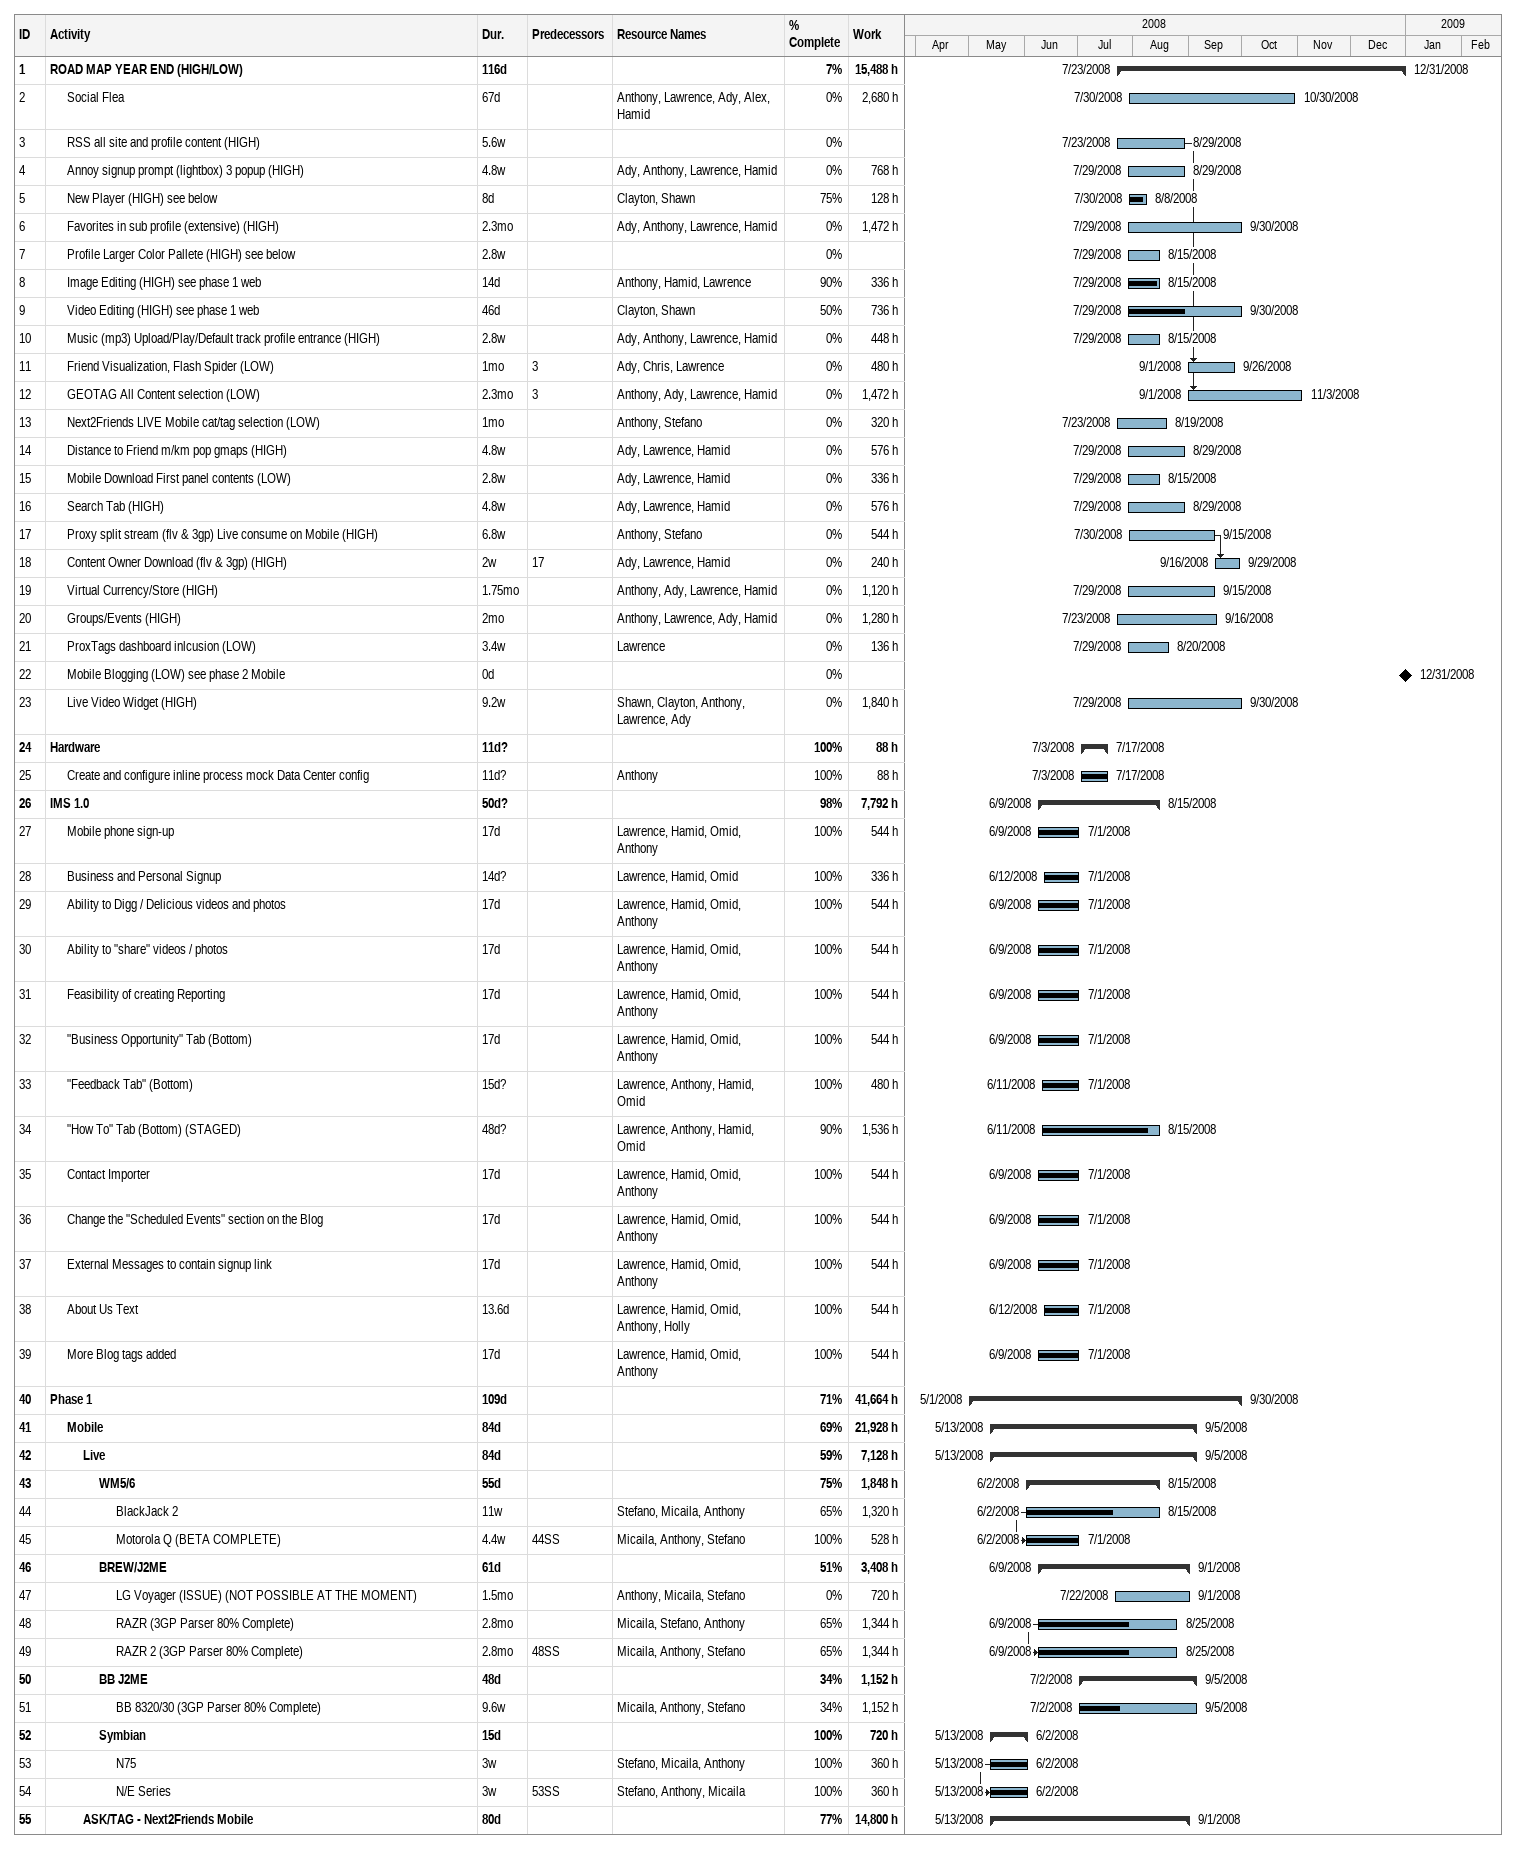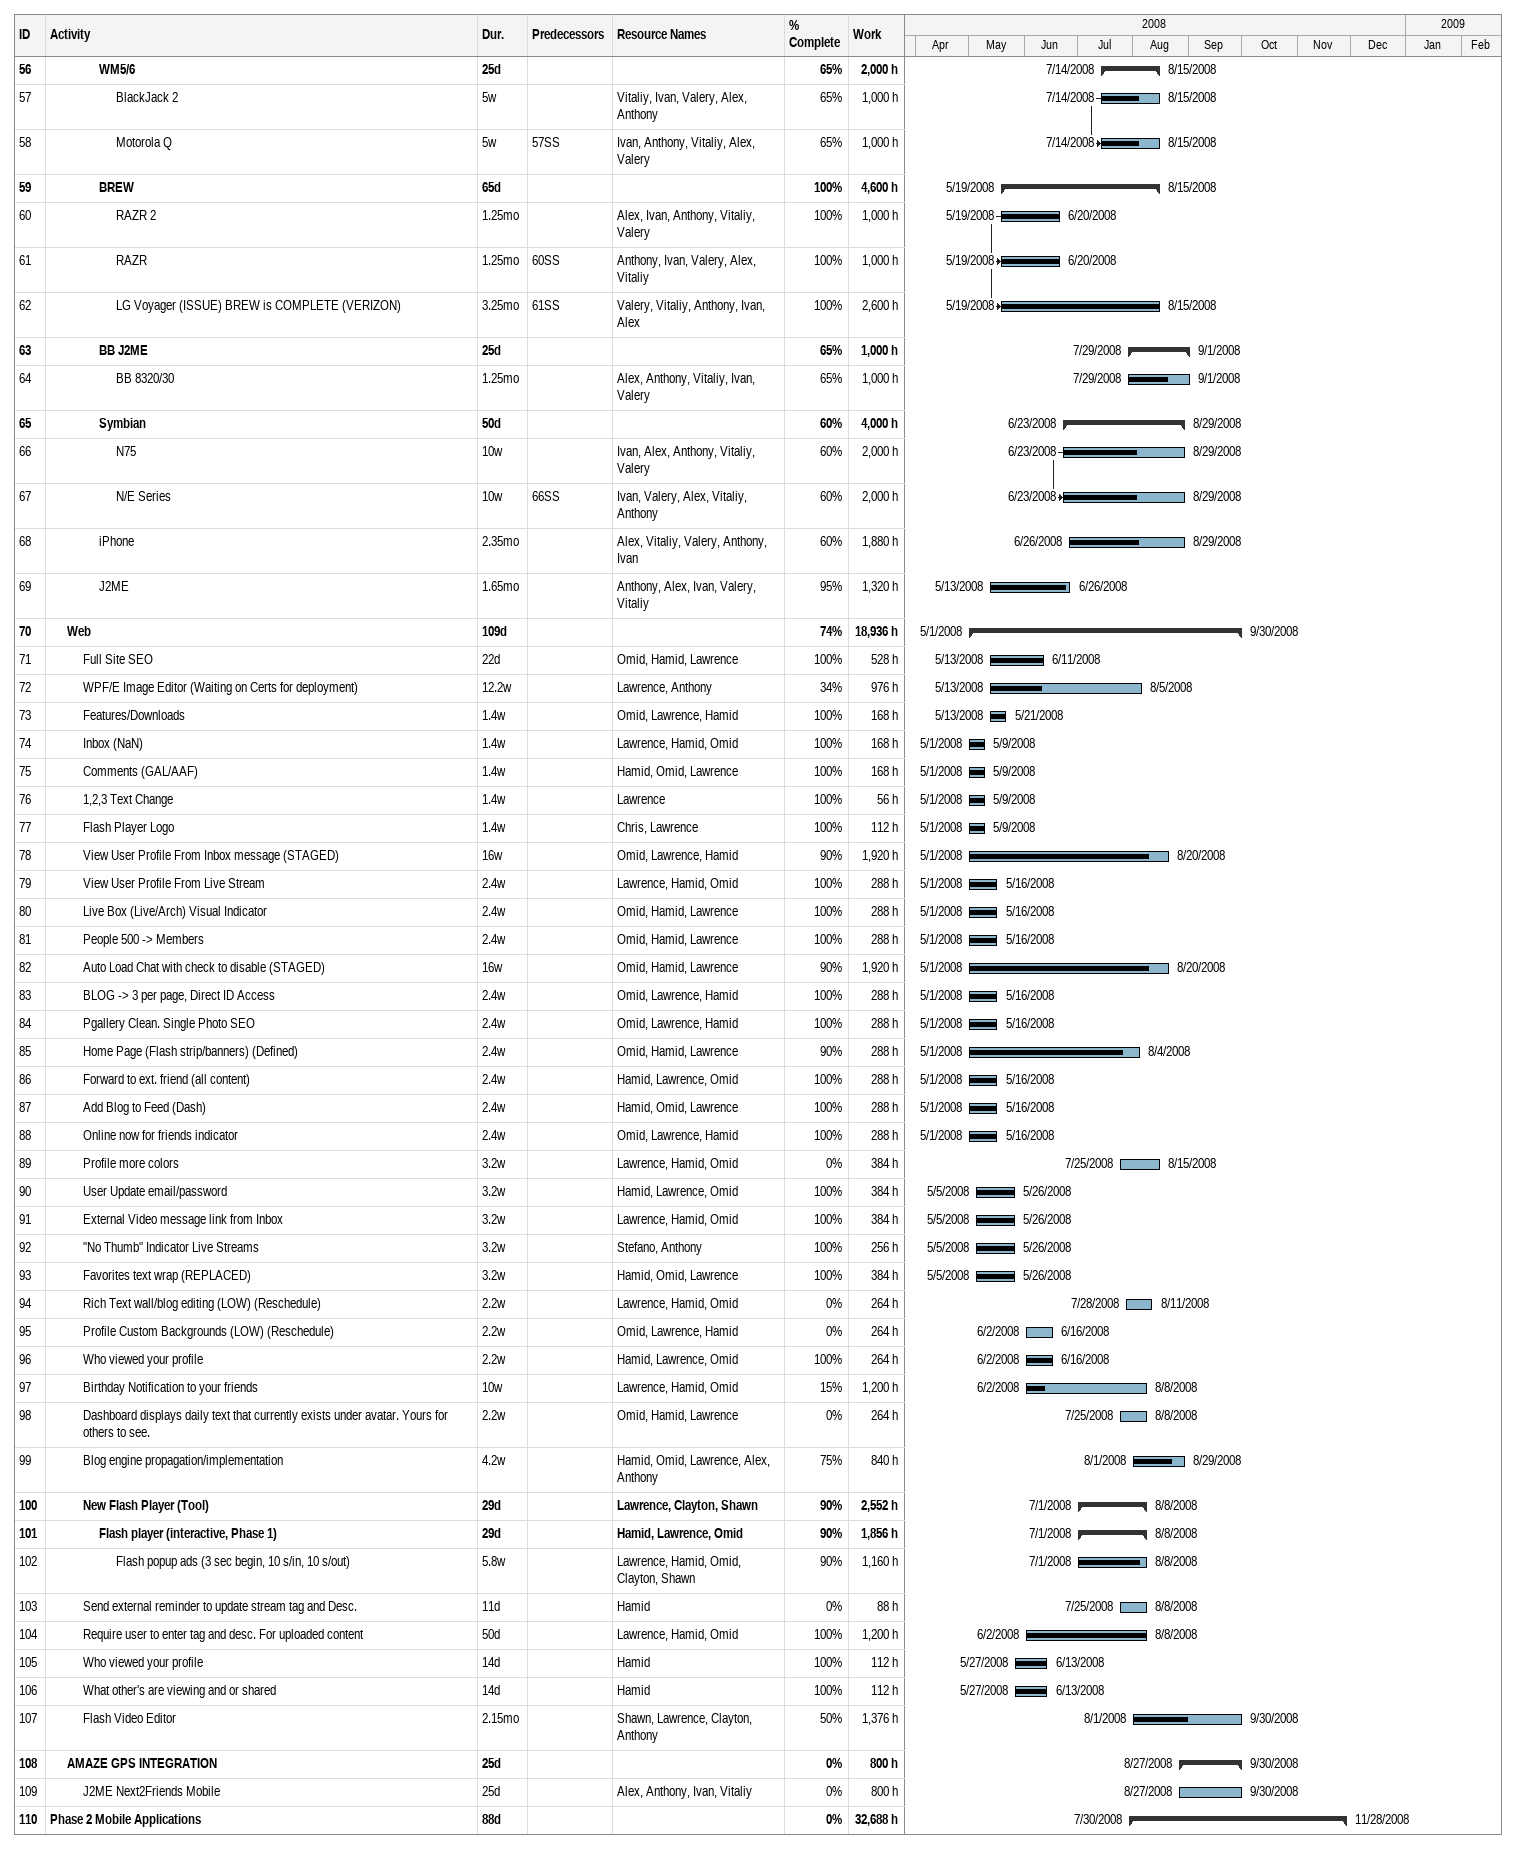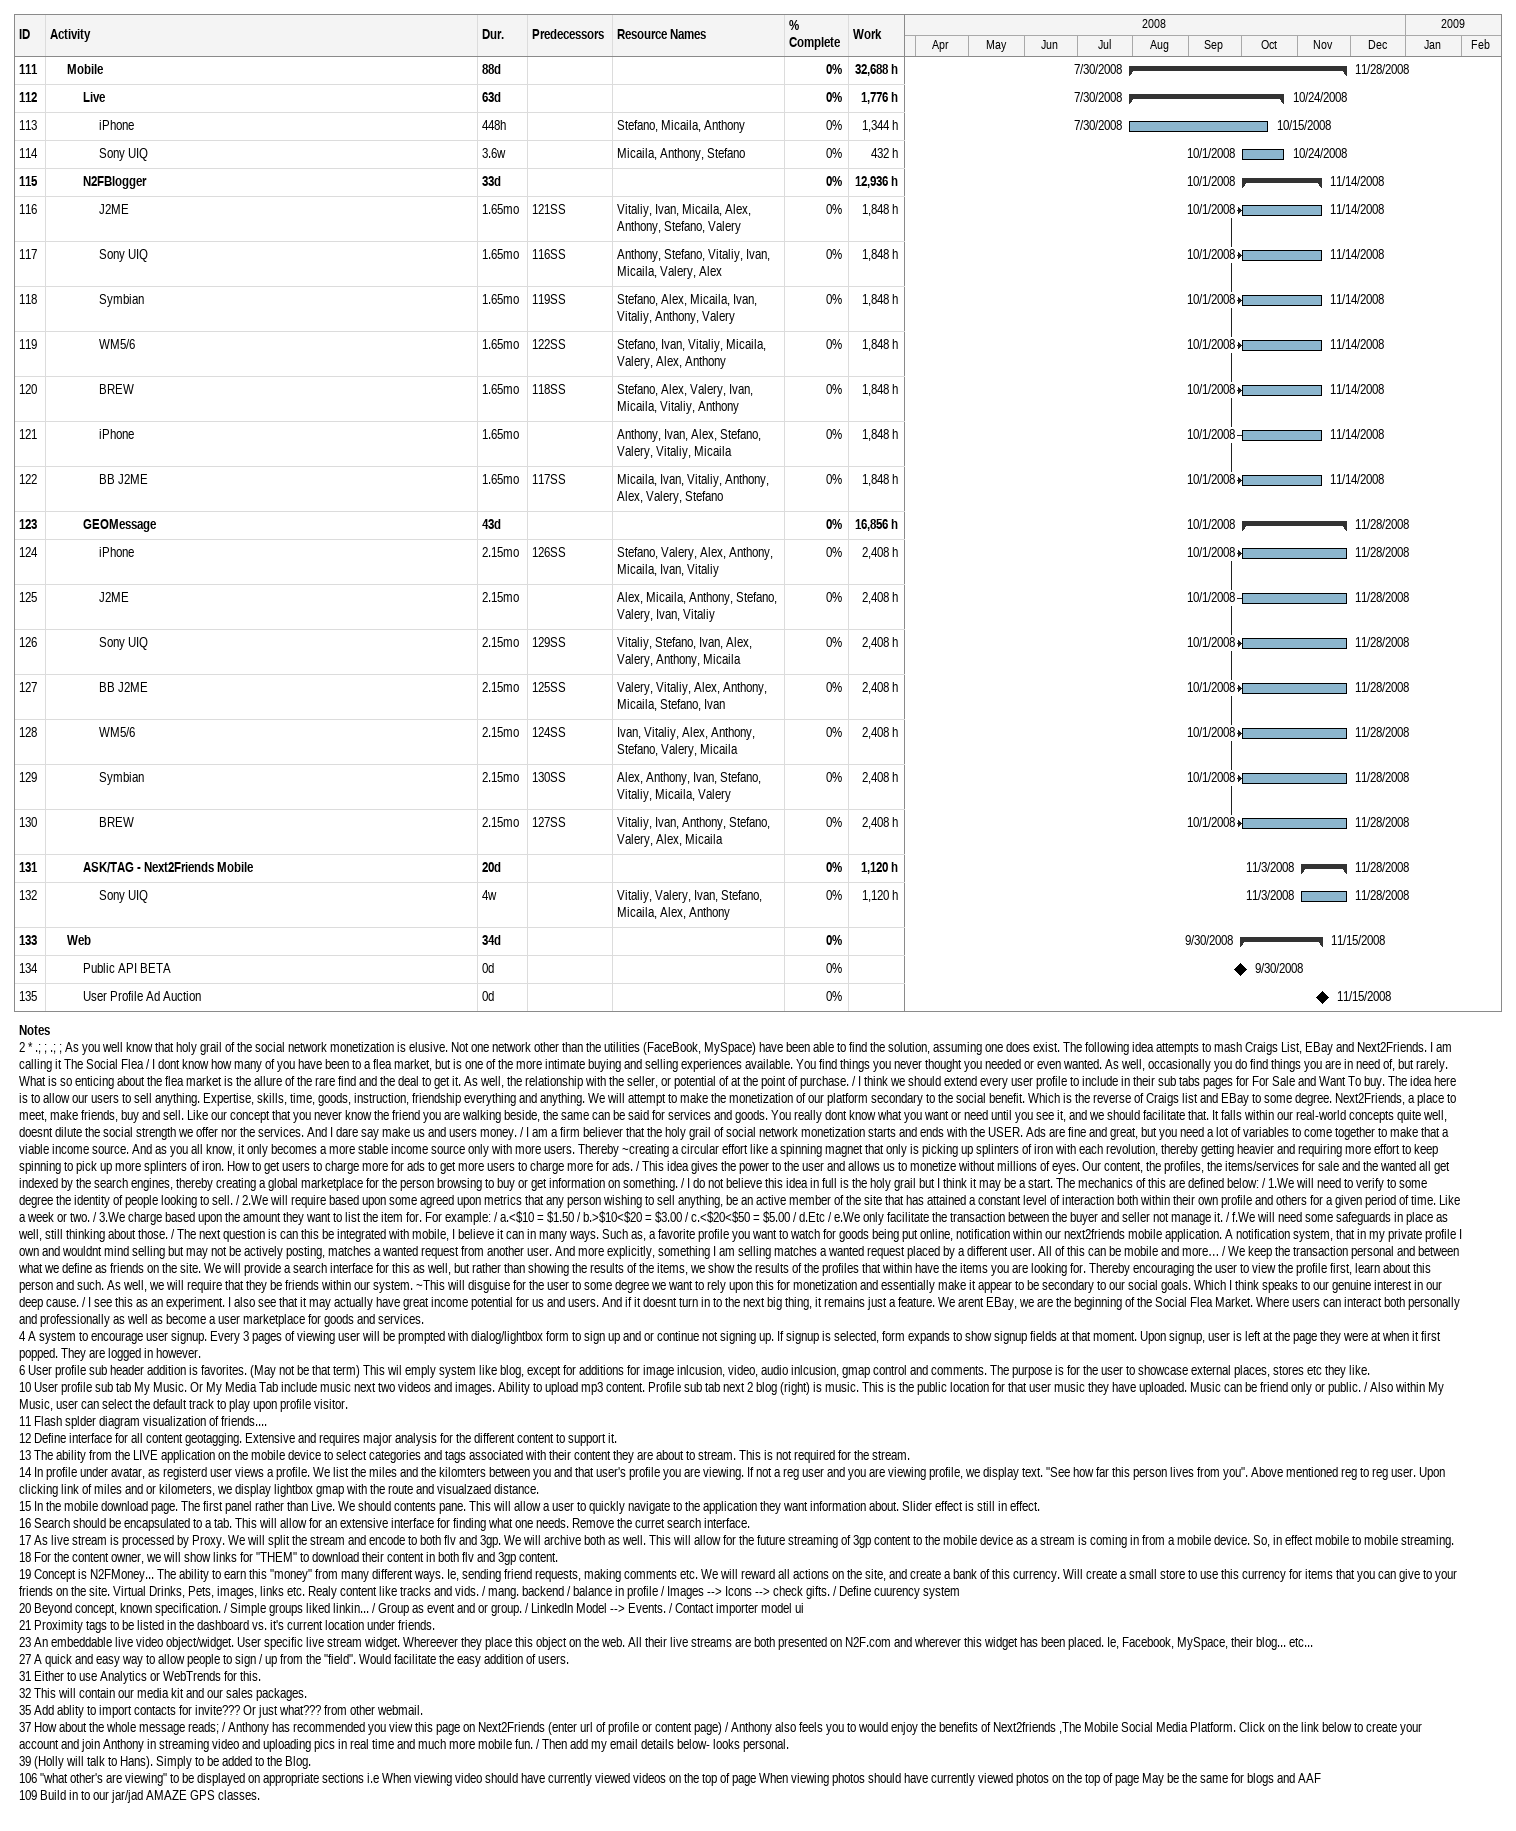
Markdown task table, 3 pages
| ID | Level | Task | Duration | Start | Finish | Predecessors | Resources | % complete | Work (h) |
|---|---|---|---|---|---|---|---|---|---|
| 1 | 1 | **ROAD MAP YEAR END (HIGH/LOW)** | 116d | 2008-07-23 | 2008-12-31 |  |  | 7 | 15488 |
| 2 | 2 | Social Flea | 67d | 2008-07-30 | 2008-10-30 |  | Anthony, Lawrence, Ady, Alex, Hamid | 0 | 2680 |
| 3 | 2 | RSS all site and profile content (HIGH) | 5.6w | 2008-07-23 | 2008-08-29 |  |  | 0 |  |
| 4 | 2 | Annoy signup prompt (lightbox) 3 popup (HIGH) | 4.8w | 2008-07-29 | 2008-08-29 |  | Ady, Anthony, Lawrence, Hamid | 0 | 768 |
| 5 | 2 | New Player (HIGH) see below | 8d | 2008-07-30 | 2008-08-08 |  | Clayton, Shawn | 75 | 128 |
| 6 | 2 | Favorites in sub profile (extensive) (HIGH) | 2.3mo | 2008-07-29 | 2008-09-30 |  | Ady, Anthony, Lawrence, Hamid | 0 | 1472 |
| 7 | 2 | Profile Larger Color Pallete (HIGH) see below | 2.8w | 2008-07-29 | 2008-08-15 |  |  | 0 |  |
| 8 | 2 | Image Editing (HIGH) see phase 1 web | 14d | 2008-07-29 | 2008-08-15 |  | Anthony, Hamid, Lawrence | 90 | 336 |
| 9 | 2 | Video Editing (HIGH) see phase 1 web | 46d | 2008-07-29 | 2008-09-30 |  | Clayton, Shawn | 50 | 736 |
| 10 | 2 | Music (mp3) Upload/Play/Default track profile entrance (HIGH) | 2.8w | 2008-07-29 | 2008-08-15 |  | Ady, Anthony, Lawrence, Hamid | 0 | 448 |
| 11 | 2 | Friend Visualization, Flash Spider (LOW) | 1mo | 2008-09-01 | 2008-09-26 | 3 | Ady, Chris, Lawrence | 0 | 480 |
| 12 | 2 | GEOTAG All Content selection (LOW) | 2.3mo | 2008-09-01 | 2008-11-03 | 3 | Anthony, Ady, Lawrence, Hamid | 0 | 1472 |
| 13 | 2 | Next2Friends LIVE Mobile cat/tag selection (LOW) | 1mo | 2008-07-23 | 2008-08-19 |  | Anthony, Stefano | 0 | 320 |
| 14 | 2 | Distance to Friend m/km pop gmaps (HIGH) | 4.8w | 2008-07-29 | 2008-08-29 |  | Ady, Lawrence, Hamid | 0 | 576 |
| 15 | 2 | Mobile Download First panel contents (LOW) | 2.8w | 2008-07-29 | 2008-08-15 |  | Ady, Lawrence, Hamid | 0 | 336 |
| 16 | 2 | Search Tab (HIGH) | 4.8w | 2008-07-29 | 2008-08-29 |  | Ady, Lawrence, Hamid | 0 | 576 |
| 17 | 2 | Proxy split stream (flv & 3gp) Live consume on Mobile (HIGH) | 6.8w | 2008-07-30 | 2008-09-15 |  | Anthony, Stefano | 0 | 544 |
| 18 | 2 | Content Owner Download (flv & 3gp) (HIGH) | 2w | 2008-09-16 | 2008-09-29 | 17 | Ady, Lawrence, Hamid | 0 | 240 |
| 19 | 2 | Virtual Currency/Store (HIGH) | 1.75mo | 2008-07-29 | 2008-09-15 |  | Anthony, Ady, Lawrence, Hamid | 0 | 1120 |
| 20 | 2 | Groups/Events (HIGH) | 2mo | 2008-07-23 | 2008-09-16 |  | Anthony, Lawrence, Ady, Hamid | 0 | 1280 |
| 21 | 2 | ProxTags dashboard inlcusion (LOW) | 3.4w | 2008-07-29 | 2008-08-20 |  | Lawrence | 0 | 136 |
| 22 | 2 | Mobile Blogging (LOW) see phase 2 Mobile | 0d | 2008-12-31 | 2008-12-31 |  |  | 0 |  |
| 23 | 2 | Live Video Widget (HIGH) | 9.2w | 2008-07-29 | 2008-09-30 |  | Shawn, Clayton, Anthony, Lawrence, Ady | 0 | 1840 |
| 24 | 1 | **Hardware** | 11d? | 2008-07-03 | 2008-07-17 |  |  | 100 | 88 |
| 25 | 2 | Create and configure inline process mock Data Center config | 11d? | 2008-07-03 | 2008-07-17 |  | Anthony | 100 | 88 |
| 26 | 1 | **IMS 1.0** | 50d? | 2008-06-09 | 2008-08-15 |  |  | 98 | 7792 |
| 27 | 2 | Mobile phone sign-up | 17d | 2008-06-09 | 2008-07-01 |  | Lawrence, Hamid, Omid, Anthony | 100 | 544 |
| 28 | 2 | Business and Personal Signup | 14d? | 2008-06-12 | 2008-07-01 |  | Lawrence, Hamid, Omid | 100 | 336 |
| 29 | 2 | Ability to Digg / Delicious videos and photos | 17d | 2008-06-09 | 2008-07-01 |  | Lawrence, Hamid, Omid, Anthony | 100 | 544 |
| 30 | 2 | Ability to "share" videos / photos | 17d | 2008-06-09 | 2008-07-01 |  | Lawrence, Hamid, Omid, Anthony | 100 | 544 |
| 31 | 2 | Feasibility of creating Reporting | 17d | 2008-06-09 | 2008-07-01 |  | Lawrence, Hamid, Omid, Anthony | 100 | 544 |
| 32 | 2 | "Business Opportunity" Tab (Bottom) | 17d | 2008-06-09 | 2008-07-01 |  | Lawrence, Hamid, Omid, Anthony | 100 | 544 |
| 33 | 2 | "Feedback Tab" (Bottom) | 15d? | 2008-06-11 | 2008-07-01 |  | Lawrence, Anthony, Hamid, Omid | 100 | 480 |
| 34 | 2 | "How To" Tab (Bottom) (STAGED) | 48d? | 2008-06-11 | 2008-08-15 |  | Lawrence, Anthony, Hamid, Omid | 90 | 1536 |
| 35 | 2 | Contact Importer | 17d | 2008-06-09 | 2008-07-01 |  | Lawrence, Hamid, Omid, Anthony | 100 | 544 |
| 36 | 2 | Change the "Scheduled Events" section on the Blog | 17d | 2008-06-09 | 2008-07-01 |  | Lawrence, Hamid, Omid, Anthony | 100 | 544 |
| 37 | 2 | External Messages to contain signup link | 17d | 2008-06-09 | 2008-07-01 |  | Lawrence, Hamid, Omid, Anthony | 100 | 544 |
| 38 | 2 | About Us Text | 13.6d | 2008-06-12 | 2008-07-01 |  | Lawrence, Hamid, Omid, Anthony, Holly | 100 | 544 |
| 39 | 2 | More Blog tags added | 17d | 2008-06-09 | 2008-07-01 |  | Lawrence, Hamid, Omid, Anthony | 100 | 544 |
| 40 | 1 | **Phase 1** | 109d | 2008-05-01 | 2008-09-30 |  |  | 71 | 41664 |
| 41 | 2 | **Mobile** | 84d | 2008-05-13 | 2008-09-05 |  |  | 69 | 21928 |
| 42 | 3 | **Live** | 84d | 2008-05-13 | 2008-09-05 |  |  | 59 | 7128 |
| 43 | 4 | **WM5/6** | 55d | 2008-06-02 | 2008-08-15 |  |  | 75 | 1848 |
| 44 | 5 | BlackJack 2 | 11w | 2008-06-02 | 2008-08-15 |  | Stefano, Micaila, Anthony | 65 | 1320 |
| 45 | 5 | Motorola Q (BETA COMPLETE) | 4.4w | 2008-06-02 | 2008-07-01 | 44SS | Micaila, Anthony, Stefano | 100 | 528 |
| 46 | 4 | **BREW/J2ME** | 61d | 2008-06-09 | 2008-09-01 |  |  | 51 | 3408 |
| 47 | 5 | LG Voyager (ISSUE) (NOT POSSIBLE AT THE MOMENT) | 1.5mo | 2008-07-22 | 2008-09-01 |  | Anthony, Micaila, Stefano | 0 | 720 |
| 48 | 5 | RAZR (3GP Parser 80% Complete) | 2.8mo | 2008-06-09 | 2008-08-25 |  | Micaila, Stefano, Anthony | 65 | 1344 |
| 49 | 5 | RAZR 2 (3GP Parser 80% Complete) | 2.8mo | 2008-06-09 | 2008-08-25 | 48SS | Micaila, Anthony, Stefano | 65 | 1344 |
| 50 | 4 | **BB J2ME** | 48d | 2008-07-02 | 2008-09-05 |  |  | 34 | 1152 |
| 51 | 5 | BB 8320/30 (3GP Parser 80% Complete) | 9.6w | 2008-07-02 | 2008-09-05 |  | Micaila, Anthony, Stefano | 34 | 1152 |
| 52 | 4 | **Symbian** | 15d | 2008-05-13 | 2008-06-02 |  |  | 100 | 720 |
| 53 | 5 | N75 | 3w | 2008-05-13 | 2008-06-02 |  | Stefano, Micaila, Anthony | 100 | 360 |
| 54 | 5 | N/E Series | 3w | 2008-05-13 | 2008-06-02 | 53SS | Stefano, Anthony, Micaila | 100 | 360 |
| 55 | 3 | **ASK/TAG - Next2Friends Mobile** | 80d | 2008-05-13 | 2008-09-01 |  |  | 77 | 14800 |
| 56 | 4 | **WM5/6** | 25d | 2008-07-14 | 2008-08-15 |  |  | 65 | 2000 |
| 57 | 5 | BlackJack 2 | 5w | 2008-07-14 | 2008-08-15 |  | Vitaliy, Ivan, Valery, Alex, Anthony | 65 | 1000 |
| 58 | 5 | Motorola Q | 5w | 2008-07-14 | 2008-08-15 | 57SS | Ivan, Anthony, Vitaliy, Alex, Valery | 65 | 1000 |
| 59 | 4 | **BREW** | 65d | 2008-05-19 | 2008-08-15 |  |  | 100 | 4600 |
| 60 | 5 | RAZR 2 | 1.25mo | 2008-05-19 | 2008-06-20 |  | Alex, Ivan, Anthony, Vitaliy, Valery | 100 | 1000 |
| 61 | 5 | RAZR | 1.25mo | 2008-05-19 | 2008-06-20 | 60SS | Anthony, Ivan, Valery, Alex, Vitaliy | 100 | 1000 |
| 62 | 5 | LG Voyager (ISSUE) BREW is COMPLETE (VERIZON) | 3.25mo | 2008-05-19 | 2008-08-15 | 61SS | Valery, Vitaliy, Anthony, Ivan, Alex | 100 | 2600 |
| 63 | 4 | **BB J2ME** | 25d | 2008-07-29 | 2008-09-01 |  |  | 65 | 1000 |
| 64 | 5 | BB 8320/30 | 1.25mo | 2008-07-29 | 2008-09-01 |  | Alex, Anthony, Vitaliy, Ivan, Valery | 65 | 1000 |
| 65 | 4 | **Symbian** | 50d | 2008-06-23 | 2008-08-29 |  |  | 60 | 4000 |
| 66 | 5 | N75 | 10w | 2008-06-23 | 2008-08-29 |  | Ivan, Alex, Anthony, Vitaliy, Valery | 60 | 2000 |
| 67 | 5 | N/E Series | 10w | 2008-06-23 | 2008-08-29 | 66SS | Ivan, Valery, Alex, Vitaliy, Anthony | 60 | 2000 |
| 68 | 4 | iPhone | 2.35mo | 2008-06-26 | 2008-08-29 |  | Alex, Vitaliy, Valery, Anthony, Ivan | 60 | 1880 |
| 69 | 4 | J2ME | 1.65mo | 2008-05-13 | 2008-06-26 |  | Anthony, Alex, Ivan, Valery, Vitaliy | 95 | 1320 |
| 70 | 2 | **Web** | 109d | 2008-05-01 | 2008-09-30 |  |  | 74 | 18936 |
| 71 | 3 | Full Site SEO | 22d | 2008-05-13 | 2008-06-11 |  | Omid, Hamid, Lawrence | 100 | 528 |
| 72 | 3 | WPF/E Image Editor (Waiting on Certs for deployment) | 12.2w | 2008-05-13 | 2008-08-05 |  | Lawrence, Anthony | 34 | 976 |
| 73 | 3 | Features/Downloads | 1.4w | 2008-05-13 | 2008-05-21 |  | Omid, Lawrence, Hamid | 100 | 168 |
| 74 | 3 | Inbox (NaN) | 1.4w | 2008-05-01 | 2008-05-09 |  | Lawrence, Hamid, Omid | 100 | 168 |
| 75 | 3 | Comments (GAL/AAF) | 1.4w | 2008-05-01 | 2008-05-09 |  | Hamid, Omid, Lawrence | 100 | 168 |
| 76 | 3 | 1,2,3 Text Change | 1.4w | 2008-05-01 | 2008-05-09 |  | Lawrence | 100 | 56 |
| 77 | 3 | Flash Player Logo | 1.4w | 2008-05-01 | 2008-05-09 |  | Chris, Lawrence | 100 | 112 |
| 78 | 3 | View User Profile From Inbox message (STAGED) | 16w | 2008-05-01 | 2008-08-20 |  | Omid, Lawrence, Hamid | 90 | 1920 |
| 79 | 3 | View User Profile From Live Stream | 2.4w | 2008-05-01 | 2008-05-16 |  | Lawrence, Hamid, Omid | 100 | 288 |
| 80 | 3 | Live Box (Live/Arch) Visual Indicator | 2.4w | 2008-05-01 | 2008-05-16 |  | Omid, Hamid, Lawrence | 100 | 288 |
| 81 | 3 | People 500 -> Members | 2.4w | 2008-05-01 | 2008-05-16 |  | Omid, Hamid, Lawrence | 100 | 288 |
| 82 | 3 | Auto Load Chat with check to disable (STAGED) | 16w | 2008-05-01 | 2008-08-20 |  | Omid, Hamid, Lawrence | 90 | 1920 |
| 83 | 3 | BLOG -> 3 per page, Direct ID Access | 2.4w | 2008-05-01 | 2008-05-16 |  | Omid, Lawrence, Hamid | 100 | 288 |
| 84 | 3 | Pgallery Clean. Single Photo SEO | 2.4w | 2008-05-01 | 2008-05-16 |  | Omid, Lawrence, Hamid | 100 | 288 |
| 85 | 3 | Home Page (Flash strip/banners) (Defined) | 2.4w | 2008-05-01 | 2008-08-04 |  | Omid, Hamid, Lawrence | 90 | 288 |
| 86 | 3 | Forward to ext. friend (all content) | 2.4w | 2008-05-01 | 2008-05-16 |  | Hamid, Lawrence, Omid | 100 | 288 |
| 87 | 3 | Add Blog to Feed (Dash) | 2.4w | 2008-05-01 | 2008-05-16 |  | Hamid, Omid, Lawrence | 100 | 288 |
| 88 | 3 | Online now for friends indicator | 2.4w | 2008-05-01 | 2008-05-16 |  | Omid, Lawrence, Hamid | 100 | 288 |
| 89 | 3 | Profile more colors | 3.2w | 2008-07-25 | 2008-08-15 |  | Lawrence, Hamid, Omid | 0 | 384 |
| 90 | 3 | User Update email/password | 3.2w | 2008-05-05 | 2008-05-26 |  | Hamid, Lawrence, Omid | 100 | 384 |
| 91 | 3 | External Video message link from Inbox | 3.2w | 2008-05-05 | 2008-05-26 |  | Lawrence, Hamid, Omid | 100 | 384 |
| 92 | 3 | "No Thumb" Indicator Live Streams | 3.2w | 2008-05-05 | 2008-05-26 |  | Stefano, Anthony | 100 | 256 |
| 93 | 3 | Favorites text wrap (REPLACED) | 3.2w | 2008-05-05 | 2008-05-26 |  | Hamid, Omid, Lawrence | 100 | 384 |
| 94 | 3 | Rich Text wall/blog editing (LOW) (Reschedule) | 2.2w | 2008-07-28 | 2008-08-11 |  | Lawrence, Hamid, Omid | 0 | 264 |
| 95 | 3 | Profile Custom Backgrounds (LOW) (Reschedule) | 2.2w | 2008-06-02 | 2008-06-16 |  | Omid, Lawrence, Hamid | 0 | 264 |
| 96 | 3 | Who viewed your profile | 2.2w | 2008-06-02 | 2008-06-16 |  | Hamid, Lawrence, Omid | 100 | 264 |
| 97 | 3 | Birthday Notification to your friends | 10w | 2008-06-02 | 2008-08-08 |  | Lawrence, Hamid, Omid | 15 | 1200 |
| 98 | 3 | Dashboard displays daily text that currently exists under avatar. Yours for others to see. | 2.2w | 2008-07-25 | 2008-08-08 |  | Omid, Hamid, Lawrence | 0 | 264 |
| 99 | 3 | Blog engine propagation/implementation | 4.2w | 2008-08-01 | 2008-08-29 |  | Hamid, Omid, Lawrence, Alex, Anthony | 75 | 840 |
| 100 | 3 | **New Flash Player (Tool)** | 29d | 2008-07-01 | 2008-08-08 |  | Lawrence, Clayton, Shawn | 90 | 2552 |
| 101 | 4 | **Flash player (interactive, Phase 1)** | 29d | 2008-07-01 | 2008-08-08 |  | Hamid, Lawrence, Omid | 90 | 1856 |
| 102 | 5 | Flash popup ads (3 sec begin, 10 s/in, 10 s/out) | 5.8w | 2008-07-01 | 2008-08-08 |  | Lawrence, Hamid, Omid, Clayton, Shawn | 90 | 1160 |
| 103 | 3 | Send external reminder to update stream tag and Desc. | 11d | 2008-07-25 | 2008-08-08 |  | Hamid | 0 | 88 |
| 104 | 3 | Require user to enter tag and desc. For uploaded content | 50d | 2008-06-02 | 2008-08-08 |  | Lawrence, Hamid, Omid | 100 | 1200 |
| 105 | 3 | Who viewed your profile | 14d | 2008-05-27 | 2008-06-13 |  | Hamid | 100 | 112 |
| 106 | 3 | What other's are viewing and or shared | 14d | 2008-05-27 | 2008-06-13 |  | Hamid | 100 | 112 |
| 107 | 3 | Flash Video Editor | 2.15mo | 2008-08-01 | 2008-09-30 |  | Shawn, Lawrence, Clayton, Anthony | 50 | 1376 |
| 108 | 2 | **AMAZE GPS INTEGRATION** | 25d | 2008-08-27 | 2008-09-30 |  |  | 0 | 800 |
| 109 | 3 | J2ME Next2Friends Mobile | 25d | 2008-08-27 | 2008-09-30 |  | Alex, Anthony, Ivan, Vitaliy | 0 | 800 |
| 110 | 1 | **Phase 2 Mobile Applications** | 88d | 2008-07-30 | 2008-11-28 |  |  | 0 | 32688 |
| 111 | 2 | **Mobile** | 88d | 2008-07-30 | 2008-11-28 |  |  | 0 | 32688 |
| 112 | 3 | **Live** | 63d | 2008-07-30 | 2008-10-24 |  |  | 0 | 1776 |
| 113 | 4 | iPhone | 448h | 2008-07-30 | 2008-10-15 |  | Stefano, Micaila, Anthony | 0 | 1344 |
| 114 | 4 | Sony UIQ | 3.6w | 2008-10-01 | 2008-10-24 |  | Micaila, Anthony, Stefano | 0 | 432 |
| 115 | 3 | **N2FBlogger** | 33d | 2008-10-01 | 2008-11-14 |  |  | 0 | 12936 |
| 116 | 4 | J2ME | 1.65mo | 2008-10-01 | 2008-11-14 | 121SS | Vitaliy, Ivan, Micaila, Alex, Anthony, Stefano, Valery | 0 | 1848 |
| 117 | 4 | Sony UIQ | 1.65mo | 2008-10-01 | 2008-11-14 | 116SS | Anthony, Stefano, Vitaliy, Ivan, Micaila, Valery, Alex | 0 | 1848 |
| 118 | 4 | Symbian | 1.65mo | 2008-10-01 | 2008-11-14 | 119SS | Stefano, Alex, Micaila, Ivan, Vitaliy, Anthony, Valery | 0 | 1848 |
| 119 | 4 | WM5/6 | 1.65mo | 2008-10-01 | 2008-11-14 | 122SS | Stefano, Ivan, Vitaliy, Micaila, Valery, Alex, Anthony | 0 | 1848 |
| 120 | 4 | BREW | 1.65mo | 2008-10-01 | 2008-11-14 | 118SS | Stefano, Alex, Valery, Ivan, Micaila, Vitaliy, Anthony | 0 | 1848 |
| 121 | 4 | iPhone | 1.65mo | 2008-10-01 | 2008-11-14 |  | Anthony, Ivan, Alex, Stefano, Valery, Vitaliy, Micaila | 0 | 1848 |
| 122 | 4 | BB J2ME | 1.65mo | 2008-10-01 | 2008-11-14 | 117SS | Micaila, Ivan, Vitaliy, Anthony, Alex, Valery, Stefano | 0 | 1848 |
| 123 | 3 | **GEOMessage** | 43d | 2008-10-01 | 2008-11-28 |  |  | 0 | 16856 |
| 124 | 4 | iPhone | 2.15mo | 2008-10-01 | 2008-11-28 | 126SS | Stefano, Valery, Alex, Anthony, Micaila, Ivan, Vitaliy | 0 | 2408 |
| 125 | 4 | J2ME | 2.15mo | 2008-10-01 | 2008-11-28 |  | Alex, Micaila, Anthony, Stefano, Valery, Ivan, Vitaliy | 0 | 2408 |
| 126 | 4 | Sony UIQ | 2.15mo | 2008-10-01 | 2008-11-28 | 129SS | Vitaliy, Stefano, Ivan, Alex, Valery, Anthony, Micaila | 0 | 2408 |
| 127 | 4 | BB J2ME | 2.15mo | 2008-10-01 | 2008-11-28 | 125SS | Valery, Vitaliy, Alex, Anthony, Micaila, Stefano, Ivan | 0 | 2408 |
| 128 | 4 | WM5/6 | 2.15mo | 2008-10-01 | 2008-11-28 | 124SS | Ivan, Vitaliy, Alex, Anthony, Stefano, Valery, Micaila | 0 | 2408 |
| 129 | 4 | Symbian | 2.15mo | 2008-10-01 | 2008-11-28 | 130SS | Alex, Anthony, Ivan, Stefano, Vitaliy, Micaila, Valery | 0 | 2408 |
| 130 | 4 | BREW | 2.15mo | 2008-10-01 | 2008-11-28 | 127SS | Vitaliy, Ivan, Anthony, Stefano, Valery, Alex, Micaila | 0 | 2408 |
| 131 | 3 | **ASK/TAG - Next2Friends Mobile** | 20d | 2008-11-03 | 2008-11-28 |  |  | 0 | 1120 |
| 132 | 4 | Sony UIQ | 4w | 2008-11-03 | 2008-11-28 |  | Vitaliy, Valery, Ivan, Stefano, Micaila, Alex, Anthony | 0 | 1120 |
| 133 | 2 | **Web** | 34d | 2008-09-30 | 2008-11-15 |  |  | 0 |  |
| 134 | 3 | Public API BETA | 0d | 2008-09-30 | 2008-09-30 |  |  | 0 |  |
| 135 | 3 | User Profile Ad Auction | 0d | 2008-11-15 | 2008-11-15 |  |  | 0 |  |

Notes
- 2: * .; ; .; ; As you well know that holy grail of the social network monetization is elusive. Not one network other than the utilities (FaceBook, MySpace) have been able to find the solution, assuming one does exist. The following idea attempts to mash Craigs List, EBay and Next2Friends. I am calling it The Social Flea / I dont know how many of you have been to a flea market, but is one of the more intimate buying and selling experiences available. You find things you never thought you needed or even wanted. As well, occasionally you do find things you are in need of, but rarely. What is so enticing about the flea market is the allure of the rare find and the deal to get it. As well, the relationship with the seller, or potential of at the point of purchase. / I think we should extend every user profile to include in their sub tabs pages for For Sale and Want To buy. The idea here is to allow our users to sell anything. Expertise, skills, time, goods, instruction, friendship everything and anything. We will attempt to make the monetization of our platform secondary to the social benefit. Which is the reverse of Craigs list and EBay to some degree. Next2Friends, a place to meet, make friends, buy and sell. Like our concept that you never know the friend you are walking beside, the same can be said for services and goods. You really dont know what you want or need until you see it, and we should facilitate that. It falls within our real-world concepts quite well, doesnt dilute the social strength we offer nor the services. And I dare say make us and users money. / I am a firm believer that the holy grail of social network monetization starts and ends with the USER. Ads are fine and great, but you need a lot of variables to come together to make that a viable income source. And as you all know, it only becomes a more stable income source only with more users. Thereby ~creating a circular effort like a spinning magnet that only is picking up splinters of iron with each revolution, thereby getting heavier and requiring more effort to keep spinning to pick up more splinters of iron. How to get users to charge more for ads to get more users to charge more for ads. / This idea gives the power to the user and allows us to monetize without millions of eyes. Our content, the profiles, the items/services for sale and the wanted all get indexed by the search engines, thereby creating a global marketplace for the person browsing to buy or get information on something. / I do not believe this idea in full is the holy grail but I think it may be a start. The mechanics of this are defined below: / 1.We will need to verify to some degree the identity of people looking to sell. / 2.We will require based upon some agreed upon metrics that any person wishing to sell anything, be an active member of the site that has attained a constant level of interaction both within their own profile and others for a given period of time. Like a week or two. / 3.We charge based upon the amount they want to list the item for. For example: / a.<$10 = $1.50 / b.>$10<$20 = $3.00 / c.<$20<$50 = $5.00 / d.Etc / e.We only facilitate the transaction between the buyer and seller not manage it. / f.We will need some safeguards in place as well, still thinking about those. / The next question is can this be integrated with mobile, I believe it can in many ways. Such as, a favorite profile you want to watch for goods being put online, notification within our next2friends mobile application. A notification system, that in my private profile I own and wouldnt mind selling but may not be actively posting, matches a wanted request from another user. And more explicitly, something I am selling matches a wanted request placed by a different user. All of this can be mobile and more… / We keep the transaction personal and between what we define as friends on the site. We will provide a search interface for this as well, but rather than showing the results of the items, we show the results of the profiles that within have the items you are looking for. Thereby encouraging the user to view the profile first, learn about this person and such. As well, we will require that they be friends within our system. ~This will disguise for the user to some degree we want to rely upon this for monetization and essentially make it appear to be secondary to our social goals. Which I think speaks to our genuine interest in our deep cause. / I see this as an experiment. I also see that it may actually have great income potential for us and users. And if it doesnt turn in to the next big thing, it remains just a feature. We arent EBay, we are the beginning of the Social Flea Market. Where users can interact both personally and professionally as well as become a user marketplace for goods and services.
- 4: A system to encourage user signup. Every 3 pages of viewing user will be prompted with dialog/lightbox form to sign up and or continue not signing up. If signup is selected, form expands to show signup fields at that moment. Upon signup, user is left at the page they were at when it first popped. They are logged in however.
- 6: User profile sub header addition is favorites. (May not be that term) This wil emply system like blog, except for additions for image inlcusion, video, audio inlcusion, gmap control and comments. The purpose is for the user to showcase external places, stores etc they like.
- 10: User profile sub tab My Music. Or My Media Tab include music next two videos and images. Ability to upload mp3 content. Profile sub tab next 2 blog (right) is music. This is the public location for that user music they have uploaded. Music can be friend only or public. / Also within My Music, user can select the default track to play upon profile visitor.
- 11: Flash splder diagram visualization of friends....
- 12: Define interface for all content geotagging. Extensive and requires major analysis for the different content to support it.
- 13: The ability from the LIVE application on the mobile device to select categories and tags associated with their content they are about to stream. This is not required for the stream.
- 14: In profile under avatar, as registerd user views a profile. We list the miles and the kilomters between you and that user's profile you are viewing. If not a reg user and you are viewing profile, we display text. "See how far this person lives from you". Above mentioned reg to reg user. Upon clicking link of miles and or kilometers, we display lightbox gmap with the route and visualzaed distance.
- 15: In the mobile download page. The first panel rather than Live. We should contents pane. This will allow a user to quickly navigate to the application they want information about. Slider effect is still in effect.
- 16: Search should be encapsulated to a tab. This will allow for an extensive interface for finding what one needs. Remove the curret search interface.
- 17: As live stream is processed by Proxy. We will split the stream and encode to both flv and 3gp. We will archive both as well. This will allow for the future streaming of 3gp content to the mobile device as a stream is coming in from a mobile device. So, in effect mobile to mobile streaming.
- 18: For the content owner, we will show links for "THEM" to download their content in both flv and 3gp content.
- 19: Concept is N2FMoney... The ability to earn this "money" from many different ways. Ie, sending friend requests, making comments etc. We will reward all actions on the site, and create a bank of this currency. Will create a small store to use this currency for items that you can give to your friends on the site. Virtual Drinks, Pets, images, links etc. Realy content like tracks and vids. / mang. backend / balance in profile / Images --> Icons --> check gifts. / Define cuurency system
- 20: Beyond concept, known specification. / Simple groups liked linkin... / Group as event and or group. / LinkedIn Model --> Events. / Contact importer model ui
- 21: Proximity tags to be listed in the dashboard vs. it's current location under friends.
- 23: An embeddable live video object/widget. User specific live stream widget. Whereever they place this object on the web. All their live streams are both presented on N2F.com and wherever this widget has been placed. Ie, Facebook, MySpace, their blog... etc...
- 27: A quick and easy way to allow people to sign / up from the "field". Would facilitate the easy addition of users.
- 31: Either to use Analytics or WebTrends for this.
- 32: This will contain our media kit and our sales packages.
- 35: Add ablity to import contacts for invite??? Or just what??? from other webmail.
- 37: How about the whole message reads; / Anthony has recommended you view this page on Next2Friends (enter url of profile or content page) / Anthony also feels you to would enjoy the benefits of Next2friends ,The Mobile Social Media Platform. Click on the link below to create your account and join Anthony in streaming video and uploading pics in real time and much more mobile fun. / Then add my email details below- looks personal.
- 39: (Holly will talk to Hans). Simply to be added to the Blog.
- 106: "what other's are viewing" to be displayed on appropriate sections i.e When viewing video should have currently viewed videos on the top of page When viewing photos should have currently viewed photos on the top of page May be the same for blogs and AAF
- 109: Build in to our jar/jad AMAZE GPS classes.
